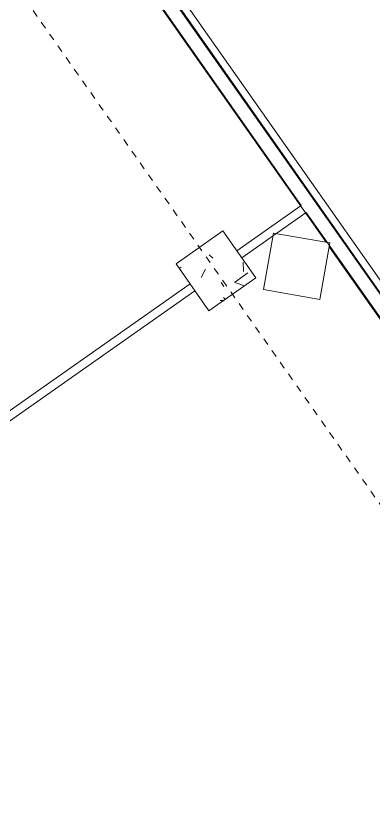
# Model space of a CAD drawing. Extents: x 274235 to 276654, y 142848 to 144425.
# Drawn here: x 275930.01 to 275935.01, y 143096.83 to 143108.07 of the extents above; entities that cross this region are included whole.
import ezdxf

# ---------------------------------------------------------------- set-up
doc = ezdxf.new("R2010")
doc.units = 0
doc.header["$LTSCALE"] = 1.5
doc.linetypes.add('ACM-G-CENTER', pattern=[50.800000000000004, 31.75, -6.350000000000001, 6.350000000000001, -6.350000000000001])
doc.layers.get('0').update_dxf_attribs({"linetype": 'CONTINUOUS', "lineweight": 0})
for name, color, linetype, lineweight in [('_ACM-A-DETL', 7, 'CONTINUOUS', 5), ('_ACM-A-GRID', 3, 'CONTINUOUS', 5), ('_ACM-A-WALL-FULL', 6, 'CONTINUOUS', 13), ('_ACM-S-STRU-CLOS', 5, 'CONTINUOUS', 5)]:
    doc.layers.add(name, color=color, linetype=linetype, lineweight=lineweight)

# ---------------------------------------------------------------- blocks, each defined once
blk = doc.blocks.new('M_Concrete-Rectangular-Column - 800 x 800mm-V897-B1_Working')
at = {"layer": '_ACM-A-DETL', "color": 250}
for p, q in [((400.0000000000002, 400.0000000000002), (-399.9999999999999, 400.0000000000002)), ((-399.9999999999999, 400.0000000000002), (-399.9999999999999, -399.9999999999999)), ((400.0000000000002, -399.9999999999999), (400.0000000000002, 400.0000000000002)), ((-399.9999999999999, -399.9999999999999), (400.0000000000002, -399.9999999999999))]:
    blk.add_line(p, q, dxfattribs=at)
blk = doc.blocks.new('M_Concrete-Rectangular-Column - 800 x 800mm-V1066-B1_Working')
at = {"layer": '_ACM-S-STRU-CLOS'}
h = blk.add_hatch(dxfattribs=at)
h.set_pattern_fill('FP_666', color=256, style=0, pattern_type=2)
h.set_pattern_definition([(4.999999999999999, (-943600.595, 29808.31), (2351.059830332032, -2801.884651253352), [381, -4191]), (310, (-943600.595, 29808.31), (2203.542428876418, 3200.35970852878), [304.8, -3352.8]), (55.451, (-943404.6740000001, 29574.82), (4554.605249644746, 398.4403801781702), [323.8, -3561.801]), (1.184, (-942882.175, 30526.731), (3239.061715540233, -4428.211985948568), [571.5, -6286.5]), (51.63600000000001, (-942612.252, 30157.714), (6856.533572818061, 141.775001575746), [485.6999999999999, -5342.701999999998]), (306.184, (-942882.175, 30526.731), (6856.536465289661, 141.7079352829701), [457.2, -5029.2]), (336, (-942702.57, 29987.915), (697.9026265240216, -3590.399956637265), [381, -4191]), (281, (-942702.57, 29987.915), (3478.826808756641, 1730.799102873897), [304.8, -3352.8]), (26.451, (-942644.411, 29688.715), (4176.715238984827, -1859.632632828301), [323.8, -3561.801]), (352.5, (-943600.595, 29808.31), (1239.46827347174, 1152.109381356208), [167.64, -3144.52, 167.64, -6601.46]), (352.5, (-943600.595, 29808.31), (1239.46827347174, 1152.109381356208), [-3479.8, -3235.96, 167.64, -3197.86]), (322.5, (-943600.595, 29808.31), (2361.740005493846, 471.7945463884976), [167.64, -1772.92, 167.64, -4351.02]), (322.5, (-943600.595, 29808.31), (2361.740005493846, 471.7945463884976), [-2108.2, -3068.32, 167.64, -1115.06]), (282.5, (-944401.6340000001, 30609.349), (1836.525426731569, -1998.564094722365), [167.64, -1102.36, 167.64, -9052.56]), (282.5, (-944401.6340000001, 30609.349), (1836.525426731569, -1998.564094722365), [-1437.64, -3794.76, 167.64, -5090.16]), (272.5, (-944760.845, 30968.559), (2454.451810195783, -1735.276914838564), [167.64, -1483.36, 167.64, -6197.6]), (272.5, (-944760.845, 30968.559), (2454.451810195783, -1735.276914838564), [-1818.64, -2463.8, 167.64, -3566.16])])
h.paths.add_polyline_path([(-399.9999999988695, -399.9999999999091), (400.0000000011565, -399.9999999999091), (400.0000000011392, 400.000000000117), (-399.9999999988868, 400.000000000117)])
at = {"layer": '_ACM-A-DETL', "color": 250}
for p, q in [((400.0000000000002, 400.0000000000002), (-399.9999999999999, 400.0000000000002)), ((-399.9999999999999, 400.0000000000002), (-399.9999999999999, -399.9999999999999)), ((400.0000000000002, -399.9999999999999), (400.0000000000002, 400.0000000000002)), ((-399.9999999999999, -399.9999999999999), (400.0000000000002, -399.9999999999999))]:
    blk.add_line(p, q, dxfattribs=at)
blk = doc.blocks.new('BASEMENT20250512')
at = {"layer": '_ACM-A-WALL-FULL', "lineweight": 9}
for p, q in [((698204.1245232499, 638634.33341183), (668367.0133577764, 668471.4444892281)), ((671394.9536123958, 665160.6615314898), (689751.0495304764, 646804.5656675939)), ((689804.1245530279, 646751.4906451991), (698004.1245232499, 638551.4906991824))]:
    blk.add_line(p, q, dxfattribs=at)
at = {"layer": '_ACM-S-STRU-CLOS'}
blk.add_blockref('M_Concrete-Rectangular-Column - 800 x 800mm-V897-B1_Working', (689404.124553028, 646404.565667594), dxfattribs=at)
at = {"layer": '_ACM-S-STRU-CLOS', "rotation": 44.99999999999453}
blk.add_blockref('M_Concrete-Rectangular-Column - 800 x 800mm-V1066-B1_Working', (688304.0379993292, 646148.7215625062), dxfattribs=at)
blk = doc.blocks.new('M_Concrete-Rectangular-Column - 800 x 800mm-V26-F5_Working')
at = {"layer": '_ACM-S-STRU-CLOS'}
h = blk.add_hatch(dxfattribs=at)
h.set_pattern_fill('FP_31', color=256, style=0, pattern_type=2)
h.set_pattern_definition([(4.999999999999999, (-943600.595, 29808.31), (940.4236980315761, -1120.75347945461), [152.4, -1676.4]), (310, (-943600.595, 29808.31), (881.4169468992006, 1280.143601645101), [121.92, -1341.12]), (55.451, (-943522.2270000001, 29714.914), (1821.84215116403, 159.3758739208037), [129.52, -1424.721]), (1.184, (-943313.2270000001, 30095.678), (1295.625077865399, -1771.284386199539), [228.6, -2514.6]), (51.63600000000001, (-943205.2579999999, 29948.072), (2742.61371007499, 56.71003331596489), [194.28, -2137.081]), (306.184, (-943313.2270000001, 30095.678), (2742.614468039805, 56.68333553822958), [182.88, -2011.68]), (336, (-943241.385, 29880.152), (279.1610305951743, -1436.159535889394), [152.4, -1676.4]), (281, (-943241.385, 29880.152), (1391.530565339019, 692.3194066623228), [121.92, -1341.12]), (26.451, (-943218.122, 29760.472), (1670.686005617264, -743.8533212809045), [129.52, -1424.721]), (352.5, (-943600.595, 29808.31), (495.7876537561635, 460.8433037540618), [67.056, -1257.808, 67.056, -2640.584]), (352.5, (-943600.595, 29808.31), (495.7876537561635, 460.8433037540618), [-1391.92, -1294.384, 67.056, -1279.144]), (322.5, (-943600.595, 29808.31), (944.6960760343029, 188.7172577094912), [67.056, -709.168, 67.056, -1740.408]), (322.5, (-943600.595, 29808.31), (944.6960760343029, 188.7172577094912), [-843.28, -1227.328, 67.056, -446.024]), (282.5, (-943921.0109999999, 30128.726), (734.6106044989533, -799.425746572302), [67.056, -440.944, 67.056, -3621.024]), (282.5, (-943921.0109999999, 30128.726), (734.6106044989533, -799.425746572302), [-575.056, -1517.904, 67.056, -2036.064]), (272.5, (-944064.695, 30272.41), (981.7811324214794, -694.1109482973148), [67.056, -593.344, 67.056, -2479.04]), (272.5, (-944064.695, 30272.41), (981.7811324214794, -694.1109482973148), [-727.456, -985.52, 67.056, -1426.464])])
h.paths.add_polyline_path([(-399.9999999988349, -400.000000000013), (400.0000000011565, -400.0000000000477), (400.0000000011739, 399.9999999999783), (-399.9999999988175, 399.9999999999783)])
at = {"layer": '_ACM-A-DETL'}
for p, q in [((400.0000000000002, 400.0000000000002), (-399.9999999999999, 400.0000000000002)), ((-399.9999999999999, 400.0000000000002), (-399.9999999999999, -399.9999999999999)), ((400.0000000000002, -399.9999999999999), (400.0000000000002, 400.0000000000002)), ((-399.9999999999999, -399.9999999999999), (400.0000000000002, -399.9999999999999))]:
    blk.add_line(p, q, dxfattribs=at)
blk = doc.blocks.new('5f0512')
at = {"layer": '_ACM-A-GRID', "linetype": 'ACM-G-CENTER'}
blk.add_line((-365243.5584385645, -30912.37082065409), (-300020.6915707722, -96135.23768845852), dxfattribs=at)
at = {"layer": '_ACM-A-WALL-FULL'}
blk.add_line((-331099.7895185364, -62651.97670165473), (-302935.8285442153, -90815.93759283947), dxfattribs=at)
at = {"layer": '_ACM-A-WALL-FULL', "lineweight": 18}
for p, q in [((-302865.1178662009, -90745.22691461642), (-331029.0788405221, -62581.26602343167)), ((-316736.6958009327, -77297.91308891738), (-310881.8516654596, -83152.75720710785)), ((-310881.8516654597, -83152.75720710785), (-311659.6691463141, -83930.5746879623)), ((-311574.8163325718, -84015.42750170466), (-310796.9988515921, -83237.61002072494)), ((-310796.9988515921, -83237.61002072494), (-303077.2499002437, -90957.35894928547)), ((-312225.3545712634, -84496.26011291158), (-316241.7210884031, -88512.6266300513)), ((-316156.8682746608, -88597.47944379365), (-312140.5017575211, -84581.11292665394))]:
    blk.add_line(p, q, dxfattribs=at)
at = {"layer": '_ACM-S-STRU-CLOS', "rotation": 44.99999999999453}
blk.add_blockref('M_Concrete-Rectangular-Column - 800 x 800mm-V26-F5_Working', (-311900.0854519176, -84255.84380730789), dxfattribs=at)

msp = doc.modelspace()

# ---------------------------------------------------------------- block references
at = {"xscale": 0.0009999999999999994, "yscale": 0.001, "zscale": 0.001, "rotation": 350.1075696352769}
msp.add_blockref('BASEMENT20250512', (275143.7222229671, 142586.2208173259), dxfattribs=at)

# ---------------------------------------------------------------- next in the draw order: block references
msp.add_blockref('5f0512', (276254.5380815538, 143133.931731411), dxfattribs=at)

doc.saveas('drawing.dxf')
